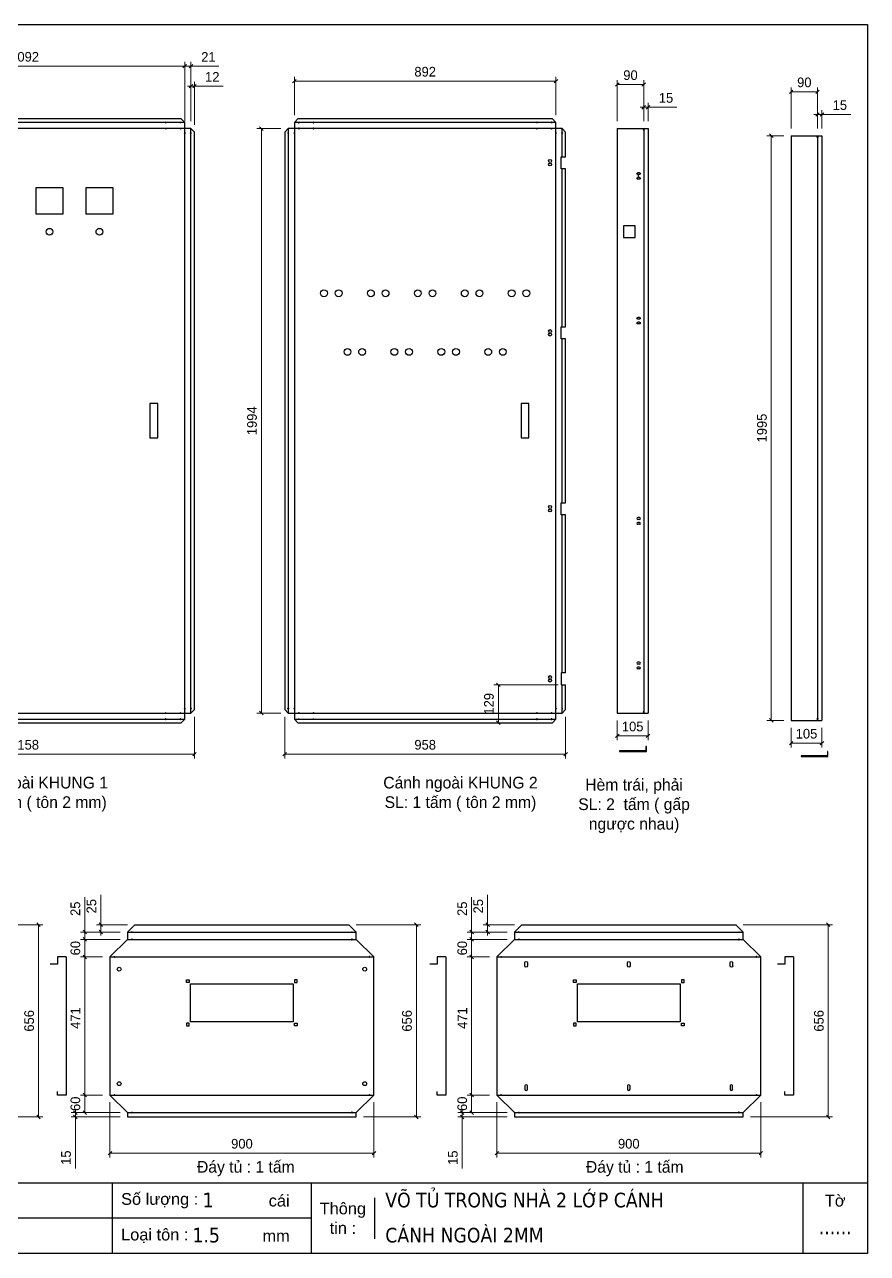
# Model space of a CAD drawing. Header units: millimetres. Extents: x 0 to 5930, y 0 to 4193.
# Drawn here: x 3056 to 5930, y 0 to 4193 of the extents above; entities that cross this region are included whole.
import ezdxf
from ezdxf.enums import TextEntityAlignment as Align

# ---------------------------------------------------------------- set-up
doc = ezdxf.new("R2010")
doc.units = ezdxf.units.MM
for name, color, linetype in [('CNC', 7, 'Continuous'), ('DI', 2, 'Continuous'), ('DIM', 253, 'Continuous')]:
    doc.layers.add(name, color=color, linetype=linetype)
doc.styles.add('Arial', font='arial.ttf')
doc.styles.add('Tahoma (Input Text)', font='tahoma.ttf')
doc.dimstyles.new('Dim-33', dxfattribs={"dimtxt": 33, "dimasz": 12, "dimexe": 15, "dimexo": 25, "dimgap": 15, "dimtad": 1, "dimdec": 0, "dimtxsty": 'Standard', "dimblk": 'OBLIQUE', "dimcen": 10, "dimclrd": 5, "dimclre": 5, "dimclrt": 3, "dimazin": 3, "dimtfac": 1, "dimtdec": 0, "dimtmove": 0, "dimatfit": 3, "dimldrblk": 'OPEN30', "dimlwd": 9, "dimlwe": 9})

# ---------------------------------------------------------------- blocks, each defined once
blk = doc.blocks.new('f3daunguoc')
at = {"layer": 'CNC', "color": 2, "lineweight": -3}
blk.add_circle((0, 0), 1.5, dxfattribs=at)
blk = doc.blocks.new('*D32')
at = {"color": 0, "linetype": 'ByBlock', "lineweight": -2}
for p, q in [((2516.1, 4056.6), (2504.1, 4044.6)), ((3596.1, 4044.6), (3608.1, 4056.6))]:
    blk.add_line(p, q, dxfattribs=at)
at = {"layer": 'Defpoints', "color": 0, "transparency": 16777216}
for p in [(2510.1, 4050.6), (2510.1, 3858.8), (3602.1, 3858.8)]:
    blk.add_point(p, dxfattribs=at)
at = {"layer": 'DIM', "color": 5, "lineweight": 9, "transparency": 16777216}
for p, q in [((2510.1, 3883.8), (2510.1, 4065.6)), ((3602.1, 4050.6), (2510.1, 4050.6)), ((3602.1, 3883.8), (3602.1, 4065.6))]:
    blk.add_line(p, q, dxfattribs=at)
at = {"layer": 'DIM', "color": 3, "transparency": 16777216, "insert": (3056.1, 4082.5), "char_height": 33, "attachment_point": 5}
blk.add_mtext('1092', dxfattribs=at)
blk = doc.blocks.new('_Oblique')
at = {"color": 0, "linetype": 'ByBlock', "lineweight": -2}
blk.add_line((-0.5, -0.5), (0.5, 0.5), dxfattribs=at)
blk = doc.blocks.new('_Open30')
at = {"color": 0, "linetype": 'ByBlock', "lineweight": -2}
for p, q in [((-1, 0.27), (0, 0)), ((0, 0), (-1, -0.27)), ((0, 0), (-1, 0))]:
    blk.add_line(p, q, dxfattribs=at)
blk = doc.blocks.new('*D33')
at = {"color": 0, "linetype": 'ByBlock', "lineweight": -2}
for p, q in [((2483.1, 1709.5), (2471.1, 1697.5)), ((3629.1, 1697.5), (3641.1, 1709.5))]:
    blk.add_line(p, q, dxfattribs=at)
at = {"layer": 'Defpoints', "color": 0, "transparency": 16777216}
for p in [(2477.1, 1855.8), (3635.1, 1855.8), (3635.1, 1703.5)]:
    blk.add_point(p, dxfattribs=at)
at = {"layer": 'DIM', "color": 5, "lineweight": 9, "transparency": 16777216}
for p, q in [((2477.1, 1830.8), (2477.1, 1688.5)), ((3635.1, 1830.8), (3635.1, 1688.5)), ((2477.1, 1703.5), (3635.1, 1703.5))]:
    blk.add_line(p, q, dxfattribs=at)
at = {"layer": 'DIM', "color": 3, "transparency": 16777216, "insert": (3056.1, 1735.3), "char_height": 33, "attachment_point": 5}
blk.add_mtext('1158', dxfattribs=at)
blk = doc.blocks.new('*D34')
at = {"color": 0, "linetype": 'ByBlock', "lineweight": -2}
for p, q in [((4677.3, 1933.8), (4665.3, 1945.8)), ((4665.3, 1816.8), (4677.3, 1804.8))]:
    blk.add_line(p, q, dxfattribs=at)
at = {"layer": 'Defpoints', "color": 0, "transparency": 16777216}
for p in [(4900.8, 1939.8), (3987.8, 1810.8), (4671.3, 1810.8)]:
    blk.add_point(p, dxfattribs=at)
at = {"layer": 'DIM', "color": 5, "lineweight": 9, "transparency": 16777216}
for p, q in [((4875.8, 1939.8), (4656.3, 1939.8)), ((4671.3, 1939.8), (4671.3, 1810.8)), ((4012.8, 1810.8), (4686.3, 1810.8))]:
    blk.add_line(p, q, dxfattribs=at)
at = {"layer": 'DIM', "color": 3, "transparency": 16777216, "insert": (4639.4, 1875.3), "char_height": 33, "attachment_point": 5, "rotation": 90}
blk.add_mtext('129', dxfattribs=at)
blk = doc.blocks.new('*D35')
at = {"color": 0, "linetype": 'ByBlock', "lineweight": -2}
for p, q in [((3869.4, 3831.8), (3857.4, 3843.8)), ((3857.4, 1849.8), (3869.4, 1837.8))]:
    blk.add_line(p, q, dxfattribs=at)
at = {"layer": 'Defpoints', "color": 0, "transparency": 16777216}
for p in [(3863.4, 3837.8), (3954.8, 3837.8), (3954.8, 1843.8)]:
    blk.add_point(p, dxfattribs=at)
at = {"layer": 'DIM', "color": 5, "lineweight": 9, "transparency": 16777216}
for p, q in [((3929.8, 3837.8), (3848.4, 3837.8)), ((3863.4, 1843.8), (3863.4, 3837.8)), ((3929.8, 1843.8), (3848.4, 1843.8))]:
    blk.add_line(p, q, dxfattribs=at)
at = {"layer": 'DIM', "color": 3, "transparency": 16777216, "insert": (3831.5, 2840.8), "char_height": 33, "attachment_point": 5, "rotation": 90}
blk.add_mtext('1994', dxfattribs=at)
blk = doc.blocks.new('*D36')
at = {"color": 0, "linetype": 'ByBlock', "lineweight": -2}
for p, q in [((3981.8, 4005.7), (3969.8, 3993.7)), ((4861.8, 3993.7), (4873.8, 4005.7))]:
    blk.add_line(p, q, dxfattribs=at)
at = {"layer": 'Defpoints', "color": 0, "transparency": 16777216}
for p in [(3975.8, 3999.7), (3975.8, 3858.8), (4867.8, 3858.8)]:
    blk.add_point(p, dxfattribs=at)
at = {"layer": 'DIM', "color": 5, "lineweight": 9, "transparency": 16777216}
for p, q in [((3975.8, 3883.8), (3975.8, 4014.7)), ((4867.8, 3999.7), (3975.8, 3999.7)), ((4867.8, 3883.8), (4867.8, 4014.7))]:
    blk.add_line(p, q, dxfattribs=at)
at = {"layer": 'DIM', "color": 3, "transparency": 16777216, "insert": (4421.8, 4031.6), "char_height": 33, "attachment_point": 5}
blk.add_mtext('892', dxfattribs=at)
blk = doc.blocks.new('*D37')
at = {"color": 0, "linetype": 'ByBlock', "lineweight": -2}
for p, q in [((3948.8, 1709.5), (3936.8, 1697.5)), ((4894.8, 1697.5), (4906.8, 1709.5))]:
    blk.add_line(p, q, dxfattribs=at)
at = {"layer": 'Defpoints', "color": 0, "transparency": 16777216}
for p in [(3942.8, 1855.8), (4900.8, 1855.8), (4900.8, 1703.5)]:
    blk.add_point(p, dxfattribs=at)
at = {"layer": 'DIM', "color": 5, "lineweight": 9, "transparency": 16777216}
for p, q in [((3942.8, 1830.8), (3942.8, 1688.5)), ((4900.8, 1830.8), (4900.8, 1688.5)), ((3942.8, 1703.5), (4900.8, 1703.5))]:
    blk.add_line(p, q, dxfattribs=at)
at = {"layer": 'DIM', "color": 3, "transparency": 16777216, "insert": (4421.8, 1735.3), "char_height": 33, "attachment_point": 5}
blk.add_mtext('958', dxfattribs=at)
blk = doc.blocks.new('*D38')
at = {"color": 0, "linetype": 'ByBlock', "lineweight": -2}
for p, q in [((3617.1, 3976.6), (3629.1, 3988.6)), ((3641.1, 3988.6), (3629.1, 3976.6))]:
    blk.add_line(p, q, dxfattribs=at)
at = {"layer": 'Defpoints', "color": 0, "transparency": 16777216}
for p in [(3635.1, 3982.6), (3623.1, 3837.8), (3635.1, 3825.8)]:
    blk.add_point(p, dxfattribs=at)
at = {"layer": 'DIM', "color": 5, "lineweight": 9, "transparency": 16777216}
for p, q in [((3623.1, 3862.8), (3623.1, 3997.6)), ((3635.1, 3850.8), (3635.1, 3997.6)), ((3623.1, 3982.6), (3611.1, 3982.6)), ((3623.1, 3982.6), (3635.1, 3982.6)), ((3635.1, 3982.6), (3732.9, 3982.6))]:
    blk.add_line(p, q, dxfattribs=at)
at = {"layer": 'DIM', "color": 3, "transparency": 16777216, "insert": (3696, 4014.2), "char_height": 33, "attachment_point": 5}
blk.add_mtext('12', dxfattribs=at)
blk = doc.blocks.new('*D39')
at = {"color": 0, "linetype": 'ByBlock', "lineweight": -2}
for p, q in [((3596.1, 4044.6), (3608.1, 4056.6)), ((3629.1, 4056.6), (3617.1, 4044.6))]:
    blk.add_line(p, q, dxfattribs=at)
at = {"layer": 'Defpoints', "color": 0, "transparency": 16777216}
for p in [(3623.1, 4050.6), (3602.1, 3837.8), (3623.1, 3837.8)]:
    blk.add_point(p, dxfattribs=at)
at = {"layer": 'DIM', "color": 5, "lineweight": 9, "transparency": 16777216}
for p, q in [((3602.1, 4050.6), (3590.1, 4050.6)), ((3602.1, 3862.8), (3602.1, 4065.6)), ((3602.1, 4050.6), (3623.1, 4050.6)), ((3623.1, 3862.8), (3623.1, 4065.6)), ((3623.1, 4050.6), (3718.5, 4050.6))]:
    blk.add_line(p, q, dxfattribs=at)
at = {"layer": 'DIM', "color": 3, "transparency": 16777216, "insert": (3682.8, 4082.2), "char_height": 33, "attachment_point": 5}
blk.add_mtext('21', dxfattribs=at)
blk = doc.blocks.new('*D55')
at = {"color": 0, "linetype": 'ByBlock', "lineweight": -2}
for p, q in [((3109.5, 1115.5), (3097.5, 1127.5)), ((3097.5, 471.5), (3109.5, 459.5))]:
    blk.add_line(p, q, dxfattribs=at)
at = {"layer": 'Defpoints', "color": 0, "transparency": 16777216}
for p in [(2855.6, 1121.5), (2880.6, 465.5), (3103.5, 465.5)]:
    blk.add_point(p, dxfattribs=at)
at = {"layer": 'DIM', "color": 5, "lineweight": 9, "transparency": 16777216}
for p, q in [((2880.6, 1121.5), (3118.5, 1121.5)), ((3103.5, 1121.5), (3103.5, 465.5)), ((2905.6, 465.5), (3118.5, 465.5))]:
    blk.add_line(p, q, dxfattribs=at)
at = {"layer": 'DIM', "color": 3, "transparency": 16777216, "insert": (3071.7, 793.5), "char_height": 33, "attachment_point": 5, "rotation": 90}
blk.add_mtext('656', dxfattribs=at)
blk = doc.blocks.new('*D56')
at = {"color": 0, "linetype": 'ByBlock', "lineweight": -2}
for p, q in [((3353.1, 348.1), (3341.1, 336.1)), ((4241.1, 336.1), (4253.1, 348.1))]:
    blk.add_line(p, q, dxfattribs=at)
at = {"layer": 'Defpoints', "color": 0, "transparency": 16777216}
for p in [(3347.1, 540.5), (4247.1, 540.5), (4247.1, 342.1)]:
    blk.add_point(p, dxfattribs=at)
at = {"layer": 'DIM', "color": 5, "lineweight": 9, "transparency": 16777216}
for p, q in [((3347.1, 515.5), (3347.1, 327.1)), ((4247.1, 515.5), (4247.1, 327.1)), ((3347.1, 342.1), (4247.1, 342.1))]:
    blk.add_line(p, q, dxfattribs=at)
at = {"layer": 'DIM', "color": 3, "transparency": 16777216, "insert": (3797.1, 374), "char_height": 33, "attachment_point": 5}
blk.add_mtext('900', dxfattribs=at)
blk = doc.blocks.new('*D57')
at = {"color": 0, "linetype": 'ByBlock', "lineweight": -2}
for p, q in [((3267.2, 1005.5), (3255.2, 1017.5)), ((3255.2, 546.5), (3267.2, 534.5))]:
    blk.add_line(p, q, dxfattribs=at)
at = {"layer": 'Defpoints', "color": 0, "transparency": 16777216}
for p in [(3347.1, 1011.5), (3261.2, 540.5), (3347.1, 540.5)]:
    blk.add_point(p, dxfattribs=at)
at = {"layer": 'DIM', "color": 5, "lineweight": 9, "transparency": 16777216}
for p, q in [((3322.1, 1011.5), (3246.2, 1011.5)), ((3261.2, 1011.5), (3261.2, 540.5)), ((3322.1, 540.5), (3246.2, 540.5))]:
    blk.add_line(p, q, dxfattribs=at)
at = {"layer": 'DIM', "color": 3, "transparency": 16777216, "insert": (3229.6, 802.9), "char_height": 33, "attachment_point": 5, "rotation": 90}
blk.add_mtext('471', dxfattribs=at)
blk = doc.blocks.new('*D58')
at = {"color": 0, "linetype": 'ByBlock', "lineweight": -2}
for p, q in [((3267.2, 534.5), (3255.2, 546.5)), ((3255.2, 486.5), (3267.2, 474.5))]:
    blk.add_line(p, q, dxfattribs=at)
at = {"layer": 'Defpoints', "color": 0, "transparency": 16777216}
for p in [(3347.1, 540.5), (3261.2, 480.5), (3407.1, 480.5)]:
    blk.add_point(p, dxfattribs=at)
at = {"layer": 'DIM', "color": 5, "lineweight": 9, "transparency": 16777216}
for p, q in [((3322.1, 540.5), (3246.2, 540.5)), ((3261.2, 540.5), (3261.2, 480.5)), ((3382.1, 480.5), (3246.2, 480.5))]:
    blk.add_line(p, q, dxfattribs=at)
at = {"layer": 'DIM', "color": 3, "transparency": 16777216, "insert": (3229.3, 510.5), "char_height": 33, "attachment_point": 5, "rotation": 90}
blk.add_mtext('60', dxfattribs=at)
blk = doc.blocks.new('*D59')
at = {"color": 0, "linetype": 'ByBlock', "lineweight": -2}
for p, q in [((3223.3, 486.5), (3235.3, 474.5)), ((3235.3, 459.5), (3223.3, 471.5))]:
    blk.add_line(p, q, dxfattribs=at)
at = {"layer": 'Defpoints', "color": 0, "transparency": 16777216}
for p in [(3229.3, 465.5), (3407.1, 480.5), (3407.1, 465.5)]:
    blk.add_point(p, dxfattribs=at)
at = {"layer": 'DIM', "color": 5, "lineweight": 9, "transparency": 16777216}
for p, q in [((3382.1, 480.5), (3214.3, 480.5)), ((3382.1, 465.5), (3214.3, 465.5)), ((3229.3, 480.5), (3229.3, 492.5)), ((3229.3, 480.5), (3229.3, 465.5)), ((3229.3, 465.5), (3229.3, 289.4))]:
    blk.add_line(p, q, dxfattribs=at)
at = {"layer": 'DIM', "color": 3, "transparency": 16777216, "insert": (3197.4, 326.7), "char_height": 33, "attachment_point": 5, "rotation": 90}
blk.add_mtext('15', dxfattribs=at)
blk = doc.blocks.new('*D60')
at = {"color": 0, "linetype": 'ByBlock', "lineweight": -2}
for p, q in [((3267.2, 1065.5), (3255.2, 1077.5)), ((3255.2, 1017.5), (3267.2, 1005.5))]:
    blk.add_line(p, q, dxfattribs=at)
at = {"layer": 'Defpoints', "color": 0, "transparency": 16777216}
for p in [(3261.2, 1071.5), (3407.1, 1071.5), (3347.1, 1011.5)]:
    blk.add_point(p, dxfattribs=at)
at = {"layer": 'DIM', "color": 5, "lineweight": 9, "transparency": 16777216}
for p, q in [((3382.1, 1071.5), (3246.2, 1071.5)), ((3261.2, 1011.5), (3261.2, 1071.5)), ((3322.1, 1011.5), (3246.2, 1011.5))]:
    blk.add_line(p, q, dxfattribs=at)
at = {"layer": 'DIM', "color": 3, "transparency": 16777216, "insert": (3229.3, 1041.5), "char_height": 33, "attachment_point": 5, "rotation": 90}
blk.add_mtext('60', dxfattribs=at)
blk = doc.blocks.new('*D61')
at = {"color": 0, "linetype": 'ByBlock', "lineweight": -2}
for p, q in [((3255.2, 1102.5), (3267.2, 1090.5)), ((3267.2, 1065.5), (3255.2, 1077.5))]:
    blk.add_line(p, q, dxfattribs=at)
at = {"layer": 'Defpoints', "color": 0, "transparency": 16777216}
for p in [(3261.2, 1096.5), (3407.1, 1096.5), (3407.1, 1071.5)]:
    blk.add_point(p, dxfattribs=at)
at = {"layer": 'DIM', "color": 5, "lineweight": 9, "transparency": 16777216}
for p, q in [((3261.2, 1096.5), (3261.2, 1215.1)), ((3382.1, 1096.5), (3246.2, 1096.5)), ((3261.2, 1071.5), (3261.2, 1096.5)), ((3382.1, 1071.5), (3246.2, 1071.5)), ((3261.2, 1071.5), (3261.2, 1059.5))]:
    blk.add_line(p, q, dxfattribs=at)
at = {"layer": 'DIM', "color": 3, "transparency": 16777216, "insert": (3229.3, 1176), "char_height": 33, "attachment_point": 5, "rotation": 90}
blk.add_mtext('25', dxfattribs=at)
blk = doc.blocks.new('*D62')
at = {"color": 0, "linetype": 'ByBlock', "lineweight": -2}
for p, q in [((3309.8, 1127.5), (3321.8, 1115.5)), ((3321.8, 1090.5), (3309.8, 1102.5))]:
    blk.add_line(p, q, dxfattribs=at)
at = {"layer": 'Defpoints', "color": 0, "transparency": 16777216}
for p in [(3315.8, 1121.5), (3407.1, 1096.5), (3432.1, 1121.5)]:
    blk.add_point(p, dxfattribs=at)
at = {"layer": 'DIM', "color": 5, "lineweight": 9, "transparency": 16777216}
for p, q in [((3315.8, 1121.5), (3315.8, 1223.6)), ((3407.1, 1121.5), (3300.8, 1121.5)), ((3382.1, 1096.5), (3300.8, 1096.5)), ((3315.8, 1096.5), (3315.8, 1121.5)), ((3315.8, 1096.5), (3315.8, 1084.5))]:
    blk.add_line(p, q, dxfattribs=at)
at = {"layer": 'DIM', "color": 3, "transparency": 16777216, "insert": (3284, 1184.6), "char_height": 33, "attachment_point": 5, "rotation": 90}
blk.add_mtext('25', dxfattribs=at)
blk = doc.blocks.new('f2dauxuoi')
at = {"layer": 'CNC', "color": 2, "lineweight": -3}
blk.add_circle((0, 0), 1, dxfattribs=at)
blk = doc.blocks.new('*D63')
at = {"color": 0, "linetype": 'ByBlock', "lineweight": -2}
for p, q in [((4672, 348.1), (4660, 336.1)), ((5560, 336.1), (5572, 348.1))]:
    blk.add_line(p, q, dxfattribs=at)
at = {"layer": 'Defpoints', "color": 0, "transparency": 16777216}
for p in [(4666, 540.5), (5566, 540.5), (5566, 342.1)]:
    blk.add_point(p, dxfattribs=at)
at = {"layer": 'DIM', "color": 5, "lineweight": 9, "transparency": 16777216}
for p, q in [((4666, 515.5), (4666, 327.1)), ((5566, 515.5), (5566, 327.1)), ((4666, 342.1), (5566, 342.1))]:
    blk.add_line(p, q, dxfattribs=at)
at = {"layer": 'DIM', "color": 3, "transparency": 16777216, "insert": (5116, 374), "char_height": 33, "attachment_point": 5}
blk.add_mtext('900', dxfattribs=at)
blk = doc.blocks.new('*D64')
at = {"color": 0, "linetype": 'ByBlock', "lineweight": -2}
for p, q in [((4586.1, 1005.5), (4574.1, 1017.5)), ((4574.1, 546.5), (4586.1, 534.5))]:
    blk.add_line(p, q, dxfattribs=at)
at = {"layer": 'Defpoints', "color": 0, "transparency": 16777216}
for p in [(4666, 1011.5), (4580.1, 540.5), (4666, 540.5)]:
    blk.add_point(p, dxfattribs=at)
at = {"layer": 'DIM', "color": 5, "lineweight": 9, "transparency": 16777216}
for p, q in [((4641, 1011.5), (4565.1, 1011.5)), ((4580.1, 1011.5), (4580.1, 540.5)), ((4641, 540.5), (4565.1, 540.5))]:
    blk.add_line(p, q, dxfattribs=at)
at = {"layer": 'DIM', "color": 3, "transparency": 16777216, "insert": (4548.6, 802.9), "char_height": 33, "attachment_point": 5, "rotation": 90}
blk.add_mtext('471', dxfattribs=at)
blk = doc.blocks.new('*D65')
at = {"color": 0, "linetype": 'ByBlock', "lineweight": -2}
for p, q in [((4586.1, 534.5), (4574.1, 546.5)), ((4574.1, 486.5), (4586.1, 474.5))]:
    blk.add_line(p, q, dxfattribs=at)
at = {"layer": 'Defpoints', "color": 0, "transparency": 16777216}
for p in [(4666, 540.5), (4580.1, 480.5), (4726, 480.5)]:
    blk.add_point(p, dxfattribs=at)
at = {"layer": 'DIM', "color": 5, "lineweight": 9, "transparency": 16777216}
for p, q in [((4641, 540.5), (4565.1, 540.5)), ((4580.1, 540.5), (4580.1, 480.5)), ((4701, 480.5), (4565.1, 480.5))]:
    blk.add_line(p, q, dxfattribs=at)
at = {"layer": 'DIM', "color": 3, "transparency": 16777216, "insert": (4548.3, 510.5), "char_height": 33, "attachment_point": 5, "rotation": 90}
blk.add_mtext('60', dxfattribs=at)
blk = doc.blocks.new('*D66')
at = {"color": 0, "linetype": 'ByBlock', "lineweight": -2}
for p, q in [((4542.2, 486.5), (4554.2, 474.5)), ((4554.2, 459.5), (4542.2, 471.5))]:
    blk.add_line(p, q, dxfattribs=at)
at = {"layer": 'Defpoints', "color": 0, "transparency": 16777216}
for p in [(4548.2, 465.5), (4726, 480.5), (4726, 465.5)]:
    blk.add_point(p, dxfattribs=at)
at = {"layer": 'DIM', "color": 5, "lineweight": 9, "transparency": 16777216}
for p, q in [((4701, 480.5), (4533.2, 480.5)), ((4701, 465.5), (4533.2, 465.5)), ((4548.2, 480.5), (4548.2, 492.5)), ((4548.2, 480.5), (4548.2, 465.5)), ((4548.2, 465.5), (4548.2, 289.4))]:
    blk.add_line(p, q, dxfattribs=at)
at = {"layer": 'DIM', "color": 3, "transparency": 16777216, "insert": (4516.4, 326.7), "char_height": 33, "attachment_point": 5, "rotation": 90}
blk.add_mtext('15', dxfattribs=at)
blk = doc.blocks.new('*D67')
at = {"color": 0, "linetype": 'ByBlock', "lineweight": -2}
for p, q in [((4586.1, 1065.5), (4574.1, 1077.5)), ((4574.1, 1017.5), (4586.1, 1005.5))]:
    blk.add_line(p, q, dxfattribs=at)
at = {"layer": 'Defpoints', "color": 0, "transparency": 16777216}
for p in [(4580.1, 1071.5), (4726, 1071.5), (4666, 1011.5)]:
    blk.add_point(p, dxfattribs=at)
at = {"layer": 'DIM', "color": 5, "lineweight": 9, "transparency": 16777216}
for p, q in [((4701, 1071.5), (4565.1, 1071.5)), ((4580.1, 1011.5), (4580.1, 1071.5)), ((4641, 1011.5), (4565.1, 1011.5))]:
    blk.add_line(p, q, dxfattribs=at)
at = {"layer": 'DIM', "color": 3, "transparency": 16777216, "insert": (4548.3, 1041.5), "char_height": 33, "attachment_point": 5, "rotation": 90}
blk.add_mtext('60', dxfattribs=at)
blk = doc.blocks.new('*D68')
at = {"color": 0, "linetype": 'ByBlock', "lineweight": -2}
for p, q in [((4574.1, 1102.5), (4586.1, 1090.5)), ((4586.1, 1065.5), (4574.1, 1077.5))]:
    blk.add_line(p, q, dxfattribs=at)
at = {"layer": 'Defpoints', "color": 0, "transparency": 16777216}
for p in [(4580.1, 1096.5), (4726, 1096.5), (4726, 1071.5)]:
    blk.add_point(p, dxfattribs=at)
at = {"layer": 'DIM', "color": 5, "lineweight": 9, "transparency": 16777216}
for p, q in [((4580.1, 1096.5), (4580.1, 1215.1)), ((4701, 1096.5), (4565.1, 1096.5)), ((4580.1, 1071.5), (4580.1, 1096.5)), ((4701, 1071.5), (4565.1, 1071.5)), ((4580.1, 1071.5), (4580.1, 1059.5))]:
    blk.add_line(p, q, dxfattribs=at)
at = {"layer": 'DIM', "color": 3, "transparency": 16777216, "insert": (4548.3, 1176), "char_height": 33, "attachment_point": 5, "rotation": 90}
blk.add_mtext('25', dxfattribs=at)
blk = doc.blocks.new('*D69')
at = {"color": 0, "linetype": 'ByBlock', "lineweight": -2}
for p, q in [((4628.8, 1127.5), (4640.8, 1115.5)), ((4640.8, 1090.5), (4628.8, 1102.5))]:
    blk.add_line(p, q, dxfattribs=at)
at = {"layer": 'Defpoints', "color": 0, "transparency": 16777216}
for p in [(4634.8, 1121.5), (4726, 1096.5), (4751, 1121.5)]:
    blk.add_point(p, dxfattribs=at)
at = {"layer": 'DIM', "color": 5, "lineweight": 9, "transparency": 16777216}
for p, q in [((4634.8, 1121.5), (4634.8, 1223.6)), ((4726, 1121.5), (4619.8, 1121.5)), ((4701, 1096.5), (4619.8, 1096.5)), ((4634.8, 1096.5), (4634.8, 1121.5)), ((4634.8, 1096.5), (4634.8, 1084.5))]:
    blk.add_line(p, q, dxfattribs=at)
at = {"layer": 'DIM', "color": 3, "transparency": 16777216, "insert": (4603, 1184.6), "char_height": 33, "attachment_point": 5, "rotation": 90}
blk.add_mtext('25', dxfattribs=at)
blk = doc.blocks.new('*D70')
at = {"color": 0, "linetype": 'ByBlock', "lineweight": -2}
for p, q in [((4397.8, 1115.5), (4385.8, 1127.5)), ((4385.8, 471.5), (4397.8, 459.5))]:
    blk.add_line(p, q, dxfattribs=at)
at = {"layer": 'Defpoints', "color": 0, "transparency": 16777216}
for p in [(4162.1, 1121.5), (4391.8, 1121.5), (4187.1, 465.5)]:
    blk.add_point(p, dxfattribs=at)
at = {"layer": 'DIM', "color": 5, "lineweight": 9, "transparency": 16777216}
for p, q in [((4187.1, 1121.5), (4406.8, 1121.5)), ((4391.8, 465.5), (4391.8, 1121.5)), ((4212.1, 465.5), (4406.8, 465.5))]:
    blk.add_line(p, q, dxfattribs=at)
at = {"layer": 'DIM', "color": 3, "transparency": 16777216, "insert": (4359.9, 793.5), "char_height": 33, "attachment_point": 5, "rotation": 90}
blk.add_mtext('656', dxfattribs=at)
blk = doc.blocks.new('*D71')
at = {"color": 0, "linetype": 'ByBlock', "lineweight": -2}
for p, q in [((5802, 1115.5), (5790, 1127.5)), ((5790, 471.5), (5802, 459.5))]:
    blk.add_line(p, q, dxfattribs=at)
at = {"layer": 'Defpoints', "color": 0, "transparency": 16777216}
for p in [(5481, 1121.5), (5506, 465.5), (5796, 465.5)]:
    blk.add_point(p, dxfattribs=at)
at = {"layer": 'DIM', "color": 5, "lineweight": 9, "transparency": 16777216}
for p, q in [((5506, 1121.5), (5811, 1121.5)), ((5796, 1121.5), (5796, 465.5)), ((5531, 465.5), (5811, 465.5))]:
    blk.add_line(p, q, dxfattribs=at)
at = {"layer": 'DIM', "color": 3, "transparency": 16777216, "insert": (5764.2, 793.5), "char_height": 33, "attachment_point": 5, "rotation": 90}
blk.add_mtext('656', dxfattribs=at)
blk = doc.blocks.new('ovan8.5x20')
at = {"layer": 'CNC', "color": 2, "lineweight": -3}
for p, q in [((5.7, 4.2), (-5.8, 4.2)), ((-5.8, -4.2), (5.7, -4.2))]:
    blk.add_line(p, q, dxfattribs=at)
for centre, start, end in [((-5.8, 0), 90, 270), ((5.7, 0), 270, 90)]:
    blk.add_arc(centre, 4.25, start, end, dxfattribs=at)
blk = doc.blocks.new('*D72')
at = {"color": 0, "linetype": 'ByBlock', "lineweight": -2}
for p, q in [((5753.5, 3879.8), (5765.5, 3891.8)), ((5780.5, 3891.8), (5768.5, 3879.8))]:
    blk.add_line(p, q, dxfattribs=at)
at = {"layer": 'Defpoints', "color": 0, "transparency": 16777216}
for p in [(5774.5, 3885.8), (5759.5, 3813.6), (5774.5, 3813.6)]:
    blk.add_point(p, dxfattribs=at)
at = {"layer": 'DIM', "color": 5, "lineweight": 9, "transparency": 16777216}
for p, q in [((5759.5, 3838.6), (5759.5, 3900.8)), ((5774.5, 3838.6), (5774.5, 3900.8)), ((5759.5, 3885.8), (5747.5, 3885.8)), ((5759.5, 3885.8), (5774.5, 3885.8)), ((5774.5, 3885.8), (5872.9, 3885.8))]:
    blk.add_line(p, q, dxfattribs=at)
at = {"layer": 'DIM', "color": 3, "transparency": 16777216, "insert": (5835.7, 3917.7), "char_height": 33, "attachment_point": 5}
blk.add_mtext('15', dxfattribs=at)
blk = doc.blocks.new('*D73')
at = {"color": 0, "linetype": 'ByBlock', "lineweight": -2}
for p, q in [((5675.5, 3969.4), (5663.5, 3957.4)), ((5753.5, 3957.4), (5765.5, 3969.4))]:
    blk.add_line(p, q, dxfattribs=at)
at = {"layer": 'Defpoints', "color": 0, "transparency": 16777216}
for p in [(5759.5, 3963.4), (5669.5, 3813.6), (5759.5, 3813.6)]:
    blk.add_point(p, dxfattribs=at)
at = {"layer": 'DIM', "color": 5, "lineweight": 9, "transparency": 16777216}
for p, q in [((5669.5, 3838.6), (5669.5, 3978.4)), ((5669.5, 3963.4), (5759.5, 3963.4)), ((5759.5, 3838.6), (5759.5, 3978.4))]:
    blk.add_line(p, q, dxfattribs=at)
at = {"layer": 'DIM', "color": 3, "transparency": 16777216, "insert": (5714.5, 3995.3), "char_height": 33, "attachment_point": 5}
blk.add_mtext('90', dxfattribs=at)
blk = doc.blocks.new('*D74')
at = {"color": 0, "linetype": 'ByBlock', "lineweight": -2}
for p, q in [((5608, 3807.6), (5596, 3819.6)), ((5596, 1824.6), (5608, 1812.6))]:
    blk.add_line(p, q, dxfattribs=at)
at = {"layer": 'Defpoints', "color": 0, "transparency": 16777216}
for p in [(5669.5, 3813.6), (5602, 1818.6), (5669.5, 1818.6)]:
    blk.add_point(p, dxfattribs=at)
at = {"layer": 'DIM', "color": 5, "lineweight": 9, "transparency": 16777216}
for p, q in [((5644.5, 3813.6), (5587, 3813.6)), ((5602, 3813.6), (5602, 1818.6)), ((5644.5, 1818.6), (5587, 1818.6))]:
    blk.add_line(p, q, dxfattribs=at)
at = {"layer": 'DIM', "color": 3, "transparency": 16777216, "insert": (5570.2, 2816.1), "char_height": 33, "attachment_point": 5, "rotation": 90}
blk.add_mtext('1995', dxfattribs=at)
blk = doc.blocks.new('*D75')
at = {"color": 0, "linetype": 'ByBlock', "lineweight": -2}
for p, q in [((5675.5, 1747.1), (5663.5, 1735.1)), ((5768.5, 1735.1), (5780.5, 1747.1))]:
    blk.add_line(p, q, dxfattribs=at)
at = {"layer": 'Defpoints', "color": 0, "transparency": 16777216}
for p in [(5669.5, 1818.6), (5774.5, 1818.6), (5774.5, 1741.1)]:
    blk.add_point(p, dxfattribs=at)
at = {"layer": 'DIM', "color": 5, "lineweight": 9, "transparency": 16777216}
for p, q in [((5669.5, 1793.6), (5669.5, 1726.1)), ((5774.5, 1793.6), (5774.5, 1726.1)), ((5669.5, 1741.1), (5774.5, 1741.1))]:
    blk.add_line(p, q, dxfattribs=at)
at = {"layer": 'DIM', "color": 3, "transparency": 16777216, "insert": (5722, 1773), "char_height": 33, "attachment_point": 5}
blk.add_mtext('105', dxfattribs=at)
blk = doc.blocks.new('*D76')
at = {"color": 0, "linetype": 'ByBlock', "lineweight": -2}
for p, q in [((5160.8, 3904.5), (5172.8, 3916.5)), ((5187.8, 3916.5), (5175.8, 3904.5))]:
    blk.add_line(p, q, dxfattribs=at)
at = {"layer": 'Defpoints', "color": 0, "transparency": 16777216}
for p in [(5181.8, 3910.5), (5166.8, 3838.3), (5181.8, 3838.3)]:
    blk.add_point(p, dxfattribs=at)
at = {"layer": 'DIM', "color": 5, "lineweight": 9, "transparency": 16777216}
for p, q in [((5166.8, 3910.5), (5154.8, 3910.5)), ((5166.8, 3863.3), (5166.8, 3925.5)), ((5166.8, 3910.5), (5181.8, 3910.5)), ((5181.8, 3863.3), (5181.8, 3925.5)), ((5181.8, 3910.5), (5280.2, 3910.5))]:
    blk.add_line(p, q, dxfattribs=at)
at = {"layer": 'DIM', "color": 3, "transparency": 16777216, "insert": (5243, 3942.3), "char_height": 33, "attachment_point": 5}
blk.add_mtext('15', dxfattribs=at)
blk = doc.blocks.new('*D77')
at = {"color": 0, "linetype": 'ByBlock', "lineweight": -2}
for p, q in [((5082.8, 3994.1), (5070.8, 3982.1)), ((5160.8, 3982.1), (5172.8, 3994.1))]:
    blk.add_line(p, q, dxfattribs=at)
at = {"layer": 'Defpoints', "color": 0, "transparency": 16777216}
for p in [(5166.8, 3988.1), (5076.8, 3838.3), (5166.8, 3838.3)]:
    blk.add_point(p, dxfattribs=at)
at = {"layer": 'DIM', "color": 5, "lineweight": 9, "transparency": 16777216}
for p, q in [((5076.8, 3863.3), (5076.8, 4003.1)), ((5076.8, 3988.1), (5166.8, 3988.1)), ((5166.8, 3863.3), (5166.8, 4003.1))]:
    blk.add_line(p, q, dxfattribs=at)
at = {"layer": 'DIM', "color": 3, "transparency": 16777216, "insert": (5121.8, 4019.9), "char_height": 33, "attachment_point": 5}
blk.add_mtext('90', dxfattribs=at)
blk = doc.blocks.new('*D78')
at = {"color": 0, "linetype": 'ByBlock', "lineweight": -2}
for p, q in [((5082.8, 1771.8), (5070.8, 1759.8)), ((5175.8, 1759.8), (5187.8, 1771.8))]:
    blk.add_line(p, q, dxfattribs=at)
at = {"layer": 'Defpoints', "color": 0, "transparency": 16777216}
for p in [(5076.8, 1843.3), (5181.8, 1843.3), (5181.8, 1765.8)]:
    blk.add_point(p, dxfattribs=at)
at = {"layer": 'DIM', "color": 5, "lineweight": 9, "transparency": 16777216}
for p, q in [((5076.8, 1818.3), (5076.8, 1750.8)), ((5181.8, 1818.3), (5181.8, 1750.8)), ((5076.8, 1765.8), (5181.8, 1765.8))]:
    blk.add_line(p, q, dxfattribs=at)
at = {"layer": 'DIM', "color": 3, "transparency": 16777216, "insert": (5129.3, 1797.6), "char_height": 33, "attachment_point": 5}
blk.add_mtext('105', dxfattribs=at)
blk = doc.blocks.new('ovan6x9')
at = {"color": 2}
for p, q in [((2, 6), (8, 6)), ((2, 0), (8, 0))]:
    blk.add_line(p, q, dxfattribs=at)
for centre, start, end in [((2, 3), 90, 270), ((8, 3), 270, 90)]:
    blk.add_arc(centre, 3, start, end, dxfattribs=at)
blk = doc.blocks.new('khungtenAsean2')
at = {"color": 7}
for p, q in [((2970, -1980), (0, -1980)), ((1680, -1980), (1680, -2100)), ((2020, -1980), (2020, -2100)), ((2860, -1980), (2860, -2100)), ((2128.3, -2005), (2128.3, -2075)), ((2020, -2040), (0, -2040))]:
    blk.add_line(p, q, dxfattribs=at)
blk.add_lwpolyline([(0, 0), (2970, 0), (2970, -2100), (0, -2100)], close=True, dxfattribs=at)
at = {"color": 2, "char_height": 20, "style": 'Arial'}
for s, insert, width, attachment_point in [('  Số lượng :', (1680, -2010), 917.634, 4), ('cái', (1947.6, -2010), 917.634, 4), ('Thông\\Ptin :', (2074.2, -2040), 108.311, 5), ('Tờ', (2915, -2010), 110, 5), ('  Loại tôn :', (1680, -2070), 917.634, 4), ('mm', (1936.9, -2070), 917.634, 4)]:
    blk.add_mtext(s, dxfattribs=dict(at, insert=insert, width=width, attachment_point=attachment_point))
at = {"color": 1, "style": 'Tahoma (Input Text)', "flags": 8}
for tag, p in [('#03', (506.6, -2019.3)), ('#01', (137.1, -2021.3)), ('#05', (1106.6, -2021.3)), ('#07', (1834.7, -2021.3)), ('#09', (2146.7, -2021.3)), ('#02', (98.5, -2081.3)), ('#04', (486.1, -2081.3)), ('#06', (1065.3, -2081.3)), ('#08', (1817.4, -2081.3)), ('#10', (2146.7, -2081.3))]:
    blk.add_attdef(tag, p, '', height=25, dxfattribs=at)
blk.add_attdef('#11', text='', height=25, dxfattribs=at).set_placement((2915, -2067.3), align=Align.CENTER)

msp = doc.modelspace()

# ---------------------------------------------------------------- linework, layer by layer
at = {"color": 7}
for p, q in [((5076.8, 3838.3), (5076.8, 1843.3)), ((5166.8, 3838.3), (5166.8, 1843.3)), ((5181.8, 3838.3), (5181.8, 1843.3)), ((5669.5, 3813.6), (5669.5, 1818.6)), ((5759.5, 3813.6), (5759.5, 1818.6)), ((5774.5, 3813.6), (5774.5, 1818.6)), ((3407.1, 1096.5), (3432.1, 1121.5)), ((3407.1, 1096.5), (4187.1, 1096.5)), ((3432.1, 1121.5), (4162.1, 1121.5)), ((4187.1, 1096.5), (4162.1, 1121.5)), ((4726, 1096.5), (4751, 1121.5)), ((4726, 1096.5), (5506, 1096.5)), ((4751, 1121.5), (5481, 1121.5)), ((5506, 1096.5), (5481, 1121.5)), ((3407.1, 1071.5), (3347.1, 1011.5)), ((3407.1, 1071.5), (4187.1, 1071.5)), ((4187.1, 1071.5), (4247.1, 1011.5)), ((4726, 1071.5), (4666, 1011.5)), ((4726, 1071.5), (5506, 1071.5)), ((5506, 1071.5), (5566, 1011.5)), ((3197.9, 1011.5), (3167.9, 1011.5)), ((3167.9, 1011.5), (3167.9, 986.5)), ((3197.9, 1011.5), (3197.9, 540.5)), ((3347.1, 1011.5), (4247.1, 1011.5)), ((4492.7, 1011.5), (4462.7, 1011.5)), ((4462.7, 1011.5), (4462.7, 986.5)), ((4492.7, 1011.5), (4492.7, 540.5)), ((4666, 1011.5), (5566, 1011.5)), ((5678, 1011.5), (5648, 1011.5)), ((5648, 1011.5), (5648, 986.5)), ((5678, 1011.5), (5678, 540.5)), ((3167.9, 986.5), (3142.9, 986.5)), ((4462.7, 986.5), (4437.7, 986.5)), ((5648, 986.5), (5623, 986.5)), ((3167.9, 540.5), (3167.9, 552.5)), ((4462.7, 540.5), (4462.7, 552.5)), ((5648, 540.5), (5648, 552.5)), ((3197.9, 540.5), (3167.9, 540.5)), ((3347.1, 540.5), (4247.1, 540.5)), ((3347.1, 540.5), (3407.1, 480.5)), ((4247.1, 540.5), (4187.1, 480.5)), ((4492.7, 540.5), (4462.7, 540.5)), ((4666, 540.5), (5566, 540.5)), ((4666, 540.5), (4726, 480.5)), ((5566, 540.5), (5506, 480.5)), ((5678, 540.5), (5648, 540.5)), ((3407.1, 480.5), (4187.1, 480.5)), ((4726, 480.5), (5506, 480.5))]:
    msp.add_line(p, q, dxfattribs=at)
at = {"color": 2}
for p, q in [((5076.8, 3838.3), (5181.8, 3838.3)), ((5669.5, 3813.6), (5774.5, 3813.6)), ((5149.6, 3670.8), (5149.6, 3681.3)), ((5076.8, 1843.3), (5181.8, 1843.3)), ((5669.5, 1818.6), (5774.5, 1818.6))]:
    msp.add_line(p, q, dxfattribs=at)
at = {"color": 7}
for points in [[(2477.1, 1939.8), (2477.1, 1855.8), (2489.1, 1843.8), (2510.1, 1843.8), (2510.1, 1822.8), (2522.1, 1810.8), (3590.1, 1810.8), (3602.1, 1822.8), (3602.1, 1843.8), (3623.1, 1843.8), (3635.1, 1855.8), (3635.1, 3825.8), (3623.1, 3837.8), (3602.1, 3837.8), (3602.1, 3858.8), (3590.1, 3870.8), (2522.1, 3870.8), (2510.1, 3858.8), (2510.1, 3837.8), (2489.1, 3837.8), (2477.1, 3825.8), (2477.1, 3741.8)], [(3602.1, 3858.8), (2510.1, 3858.8)], [(4900.8, 3741.8), (4900.8, 3825.8), (4888.8, 3837.8), (4867.8, 3837.8), (4867.8, 3858.8), (4855.8, 3870.8), (3987.8, 3870.8), (3975.8, 3858.8), (3975.8, 3837.8), (3954.8, 3837.8), (3942.8, 3825.8), (3942.8, 3741.8)], [(4867.8, 3858.8), (3975.8, 3858.8)], [(3623.1, 1843.8), (3623.1, 3837.8)], [(3942.8, 3825.8), (3942.8, 1855.8), (3954.8, 1843.8), (3975.8, 1843.8), (3975.8, 1822.8), (3987.8, 1810.8), (4855.8, 1810.8), (4867.8, 1822.8), (4867.8, 1843.8), (4888.8, 1843.8), (4900.8, 1855.8), (4900.8, 1939.8)], [(3954.8, 3837.8), (3954.8, 3741.8)], [(3954.8, 3837.8), (3954.8, 1843.8)], [(4888.8, 3741.8), (4888.8, 3837.8)], [(4888.8, 3161.3), (4888.8, 3700.8)], [(4900.8, 3161.3), (4900.8, 3700.8)], [(4888.8, 2561.3), (4888.8, 3120.3)], [(4900.8, 2561.3), (4900.8, 3120.3)], [(4888.8, 1980.8), (4888.8, 2520.3)], [(4900.8, 1980.8), (4900.8, 2520.3)], [(4888.8, 1843.8), (4888.8, 1939.8)], [(2510.1, 1822.8), (3602.1, 1822.8)], [(3975.8, 1822.8), (4867.8, 1822.8)], [(3407.1, 1096.5), (3407.1, 1071.5)], [(4187.1, 1071.5), (4187.1, 1096.5)], [(4726, 1096.5), (4726, 1071.5)], [(5506, 1071.5), (5506, 1096.5)], [(3347.1, 1011.5), (3347.1, 540.5)], [(4247.1, 540.5), (4247.1, 1011.5)], [(4666, 1011.5), (4666, 540.5)], [(5566, 540.5), (5566, 1011.5)], [(3407.1, 480.5), (3407.1, 465.5), (4187.1, 465.5), (4187.1, 480.5)], [(4726, 480.5), (4726, 465.5), (5506, 465.5), (5506, 480.5)]]:
    msp.add_lwpolyline(points, dxfattribs=at)
for points in [[(3602.1, 3837.8), (2510.1, 3837.8), (2510.1, 1843.8), (3602.1, 1843.8)], [(4867.8, 3837.8), (3975.8, 3837.8), (3975.8, 1843.8), (4867.8, 1843.8)]]:
    msp.add_lwpolyline(points, close=True, dxfattribs=at)
at = {"color": 2}
for points in [[(4900.8, 3700.8), (4885.8, 3700.8), (4885.8, 3741.8), (4900.8, 3741.8)], [(4900.8, 3120.3), (4885.8, 3120.3), (4885.8, 3161.3), (4900.8, 3161.3)], [(4900.8, 2520.3), (4885.8, 2520.3), (4885.8, 2561.3), (4900.8, 2561.3)], [(4900.8, 1980.8), (4885.8, 1980.8), (4885.8, 1939.8), (4900.8, 1939.8)]]:
    msp.add_lwpolyline(points, dxfattribs=at)
at = {"ltscale": 300}
for points in [[(3186.6, 3545.3), (3095.6, 3545.3), (3095.6, 3636.3), (3186.6, 3636.3)], [(3356.6, 3545.3), (3265.6, 3545.3), (3265.6, 3636.3), (3356.6, 3636.3)]]:
    msp.add_lwpolyline(points, close=True, dxfattribs=at)
at = {"color": 2}
for points in [[(5098.3, 3466.3), (5138.3, 3466.3), (5138.3, 3506.3), (5098.3, 3506.3)], [(3509.9, 2899.3), (3482.9, 2899.3), (3482.9, 2782.3), (3509.9, 2782.3)], [(4775.6, 2899.3), (4748.6, 2899.3), (4748.6, 2782.3), (4775.6, 2782.3)], [(3617.3, 924.8), (3608.3, 924.8), (3608.3, 933.8), (3617.3, 933.8)], [(3976.8, 924.8), (3985.8, 924.8), (3985.8, 933.8), (3976.8, 933.8)], [(4936.3, 924.8), (4927.3, 924.8), (4927.3, 933.8), (4936.3, 933.8)], [(5295.8, 924.8), (5304.8, 924.8), (5304.8, 933.8), (5295.8, 933.8)], [(3622.1, 920), (3972.1, 920), (3972.1, 790), (3622.1, 790)], [(4941, 920), (5291, 920), (5291, 790), (4941, 790)], [(3617.3, 785.3), (3608.3, 785.3), (3608.3, 776.3), (3617.3, 776.3)], [(3976.8, 785.3), (3985.8, 785.3), (3985.8, 776.3), (3976.8, 776.3)], [(4936.3, 785.3), (4927.3, 785.3), (4927.3, 776.3), (4936.3, 776.3)], [(5295.8, 785.3), (5304.8, 785.3), (5304.8, 776.3), (5295.8, 776.3)]]:
    msp.add_lwpolyline(points, close=True, dxfattribs=at)
at = {"color": 3}
for points in [[(5174.6, 1729.3), (5174.6, 1714.3), (5084.6, 1714.3), (5084.6, 1712.8), (5176.1, 1712.8), (5176.1, 1729.3)], [(5793.5, 1712.2), (5793.5, 1697.2), (5703.5, 1697.2), (5703.5, 1695.7), (5795, 1695.7), (5795, 1712.2)]]:
    msp.add_lwpolyline(points, close=True, dxfattribs=at)
at = {"color": 2}
for centre, radius in [((5166.8, 3833.3), 1.5), ((5759.5, 3808.6), 1.5), ((4847.8, 3727.3), 5), ((4847.8, 3715.3), 5), ((4847.8, 3146.8), 5), ((4847.8, 3134.8), 5), ((4847.8, 2546.8), 5), ((4847.8, 2534.8), 5), ((4847.8, 1966.3), 5), ((4847.8, 1954.3), 5), ((5166.8, 1848.3), 1.5), ((5759.5, 1823.6), 1.5), ((3378.6, 970), 6.5), ((4215.6, 970), 6.5), ((3378.6, 579), 6.5), ((4215.6, 579), 6.5)]:
    msp.add_circle(centre, radius, dxfattribs=at)
at = {"ltscale": 300}
for centre in [(3141.1, 3485.8), (3311.1, 3485.8)]:
    msp.add_circle(centre, 11.5, dxfattribs=at)
at = {"layer": 'DI', "linetype": 'Continuous'}
for centre in [(4076.8, 3275.8), (4126.8, 3275.8), (4236.8, 3275.8), (4286.8, 3275.8), (4396.8, 3275.8), (4446.8, 3275.8), (4556.8, 3275.8), (4606.8, 3275.8), (4716.8, 3275.8), (4766.8, 3275.8), (4156.8, 3075.8), (4206.8, 3075.8), (4316.8, 3075.8), (4366.8, 3075.8), (4476.8, 3075.8), (4526.8, 3075.8), (4636.8, 3075.8), (4686.8, 3075.8)]:
    msp.add_circle(centre, 11.5, dxfattribs=at)

# ---------------------------------------------------------------- block references
at = {"color": 7}
ref = msp.add_blockref('khungtenAsean2', (0, 4192.7), dxfattribs=dict(at, xscale=1.996500000008381, yscale=1.996500000008381, zscale=1.996500000008381))
ref.add_attrib('#11', '......', dxfattribs={"color": 1, "height": 49.91, "style": 'Tahoma (Input Text)'}).set_placement((5819.8, 65.2), align=Align.CENTER)
ref.add_attrib('#09', 'VÕ TỦ TRONG NHÀ 2 LỚP CÁNH ', (4285.9, 157.2), dxfattribs={"color": 1, "height": 49.913, "style": 'Tahoma (Input Text)'})
ref.add_attrib('#10', 'CÁNH NGOÀI 2MM', (4285.9, 37.4), dxfattribs={"color": 1, "height": 49.913, "style": 'Tahoma (Input Text)'})
ref.add_attrib('#08', '1.5  ', (3628.5, 37.4), dxfattribs={"color": 1, "height": 49.91, "style": 'Tahoma (Input Text)'})
ref.add_attrib('#07', '1', (3662.9, 157.2), dxfattribs={"color": 1, "height": 49.9, "style": 'Tahoma (Input Text)'})
at = {"lineweight": -3}
for name, p, rotation in [('f3daunguoc', (3537.1, 3858.8), 180), ('f3daunguoc', (3587.1, 3858.8), 180), ('f3daunguoc', (4802.8, 3858.8), 180), ('f3daunguoc', (4852.8, 3858.8), 180), ('f3daunguoc', (3537.1, 3837.8), 180), ('f3daunguoc', (3587.1, 3837.8), 180), ('f3daunguoc', (3602.1, 3822.8), 180), ('f3daunguoc', (3623.1, 3822.8), 180), ('f3daunguoc', (4802.8, 3837.8), 180), ('f3daunguoc', (4852.8, 3837.8), 180), ('f3daunguoc', (4867.8, 3822.8), 180), ('f3daunguoc', (4888.8, 3822.8), 180), ('f2dauxuoi', (4172.1, 1096.5), 270), ('f2dauxuoi', (5491, 1096.5), 270), ('f3daunguoc', (3422.1, 1071.5), 270), ('f3daunguoc', (4741, 1071.5), 270), ('f3daunguoc', (3362.1, 1011.5), 270), ('f3daunguoc', (4681, 1011.5), 270), ('f3daunguoc', (3362.1, 540.5), 270), ('f3daunguoc', (4681, 540.5), 270), ('f3daunguoc', (3422.1, 480.5), 270), ('f3daunguoc', (4741, 480.5), 270)]:
    msp.add_blockref(name, p, dxfattribs=dict(at, rotation=rotation))
at = {"lineweight": -3, "xscale": -1}
for name, p, rotation in [('f3daunguoc', (3990.8, 3858.8), 180), ('f3daunguoc', (4040.8, 3858.8), 180), ('f3daunguoc', (3954.8, 3822.8), 180), ('f3daunguoc', (3975.8, 3822.8), 180), ('f3daunguoc', (3990.8, 3837.8), 180), ('f3daunguoc', (4040.8, 3837.8), 180), ('f2dauxuoi', (3422.1, 1096.5), 90), ('f2dauxuoi', (4741, 1096.5), 90), ('f3daunguoc', (4172.1, 1071.5), 90), ('f3daunguoc', (5491, 1071.5), 90), ('f3daunguoc', (4232.1, 1011.5), 90), ('f3daunguoc', (5551, 1011.5), 90), ('f3daunguoc', (4232.1, 540.5), 90), ('f3daunguoc', (5551, 540.5), 90), ('f3daunguoc', (4172.1, 480.5), 90), ('f3daunguoc', (5491, 480.5), 90)]:
    msp.add_blockref(name, p, dxfattribs=dict(at, rotation=rotation))
at = {"color": 7, "xscale": -1}
for p in [(5154.6, 3681.3), (5154.6, 3664.8), (5154.6, 3187.7), (5154.6, 3171.2)]:
    msp.add_blockref('ovan6x9', p, dxfattribs=at)
at = {"color": 7, "rotation": 180}
for p in [(5154.6, 2510.3), (5154.6, 2493.8), (5154.6, 2016.8), (5154.6, 2000.3)]:
    msp.add_blockref('ovan6x9', p, dxfattribs=at)
at = {"lineweight": -3, "xscale": -1}
for p in [(3537.1, 1843.8), (3587.1, 1843.8), (3602.1, 1858.8), (3623.1, 1858.8), (4802.8, 1843.8), (4852.8, 1843.8), (4867.8, 1858.8), (4888.8, 1858.8), (3537.1, 1822.8), (3587.1, 1822.8), (4802.8, 1822.8), (4852.8, 1822.8)]:
    msp.add_blockref('f3daunguoc', p, dxfattribs=at)
at = {"lineweight": -3}
for p in [(3954.8, 1858.8), (3975.8, 1858.8), (3990.8, 1843.8), (4040.8, 1843.8), (3990.8, 1822.8), (4040.8, 1822.8)]:
    msp.add_blockref('f3daunguoc', p, dxfattribs=at)
at = {"layer": 'CNC', "lineweight": -3, "xscale": -1, "rotation": 90}
for p in [(4766, 986.4), (5116, 986.4), (5466, 986.4)]:
    msp.add_blockref('ovan8.5x20', p, dxfattribs=at)
at = {"layer": 'CNC', "lineweight": -3, "rotation": 90}
for p in [(4766, 565.7), (5116, 565.7), (5466, 565.7)]:
    msp.add_blockref('ovan8.5x20', p, dxfattribs=at)

# ---------------------------------------------------------------- texts
at = {"color": 2, "char_height": 40, "attachment_point": 5}
for s, insert, width in [('Cánh ngoài KHUNG 1^JSL: 1 tấm ( tôn 2 mm)', (3077.4, 1567), 775), ('Cánh ngoài KHUNG 2^JSL: 1 tấm ( tôn 2 mm)', (4542.1, 1567), 773), ('Hèm trái, phải\\PSL: 2  tấm ( gấp ngược nhau)', (5134, 1526.7), 517.446), ('Đáy tủ : 1 tấm', (3810.3, 289.4), 775), ('Đáy tủ : 1 tấm', (5136.3, 289.4), 775)]:
    msp.add_mtext(s, dxfattribs=dict(at, insert=insert, width=width))

# ---------------------------------------------------------------- dimensions: what is measured, and where the dimension line sits
at = {"layer": 'DIM', "color": 2}
for base, p1, p2, picture, middle in [((2510.1, 4050.6), (3602.1, 3858.8), (2510.1, 3858.8), '*D32', (3056.1, 4082.5)), ((3975.8, 3999.7), (4867.8, 3858.8), (3975.8, 3858.8), '*D36', (4421.8, 4031.6)), ((5166.8, 3988.1), (5076.8, 3838.3), (5166.8, 3838.3), '*D77', (5121.8, 4019.9)), ((5759.5, 3963.4), (5669.5, 3813.6), (5759.5, 3813.6), '*D73', (5714.5, 3995.3)), ((5181.8, 3910.5), (5166.8, 3838.3), (5181.8, 3838.3), '*D76', (5243, 3942.3)), ((5774.5, 3885.8), (5759.5, 3813.6), (5774.5, 3813.6), '*D72', (5835.7, 3917.7)), ((3635.1, 1703.5), (2477.1, 1855.8), (3635.1, 1855.8), '*D33', (3056.1, 1735.3)), ((4900.8, 1703.5), (3942.8, 1855.8), (4900.8, 1855.8), '*D37', (4421.8, 1735.3)), ((5181.8, 1765.8), (5076.8, 1843.3), (5181.8, 1843.3), '*D78', (5129.3, 1797.6)), ((5774.5, 1741.1), (5669.5, 1818.6), (5774.5, 1818.6), '*D75', (5722, 1773))]:
    dim = msp.add_linear_dim(base=base, p1=p1, p2=p2, dimstyle='Dim-33', dxfattribs=at)
    dim.commit()
    dim.dimension.update_dxf_attribs({"geometry": picture, "text_midpoint": middle})
at = {"layer": 'DIM', "color": 7}
for base, p1, p2, picture, middle in [((3623.1, 4050.6), (3602.1, 3837.8), (3623.1, 3837.8), '*D39', (3682.8, 4082.2)), ((3635.1, 3982.6), (3623.1, 3837.8), (3635.1, 3825.8), '*D38', (3696, 4014.2))]:
    dim = msp.add_linear_dim(base=base, p1=p1, p2=p2, dimstyle='Dim-33', dxfattribs=at)
    dim.commit()
    dim.dimension.update_dxf_attribs({"geometry": picture, "text_midpoint": middle})
at = {"layer": 'DIM', "color": 2}
for base, p1, p2, picture, middle in [((3863.4, 3837.8), (3954.8, 1843.8), (3954.8, 3837.8), '*D35', (3831.5, 2840.8)), ((5602, 1818.6), (5669.5, 3813.6), (5669.5, 1818.6), '*D74', (5570.2, 2816.1)), ((4391.8, 1121.5), (4187.1, 465.5), (4162.1, 1121.5), '*D70', (4359.9, 793.5)), ((5796, 465.5), (5481, 1121.5), (5506, 465.5), '*D71', (5764.2, 793.5))]:
    dim = msp.add_linear_dim(base=base, p1=p1, p2=p2, angle=90, dimstyle='Dim-33', dxfattribs=at)
    dim.commit()
    dim.dimension.update_dxf_attribs({"geometry": picture, "text_midpoint": middle})
for base, p1, p2, picture, middle in [((4671.3, 1810.8), (4900.8, 1939.8), (3987.8, 1810.8), '*D34', (4671.3, 1875.3)), ((3103.5, 465.5), (2855.6, 1121.5), (2880.6, 465.5), '*D55', (3103.5, 793.5))]:
    dim = msp.add_linear_dim(base=base, p1=p1, p2=p2, angle=90, dimstyle='Dim-33', dxfattribs=at)
    dim.commit()
    dim.dimension.update_dxf_attribs({"geometry": picture, "text_midpoint": middle, "dimtype": 160})
at = {"layer": 'DIM', "color": 7}
for base, p1, p2, picture, middle in [((3315.8, 1121.5), (3407.1, 1096.5), (3432.1, 1121.5), '*D62', (3315.8, 1184.6)), ((4634.8, 1121.5), (4726, 1096.5), (4751, 1121.5), '*D69', (4634.8, 1184.6)), ((3261.2, 1096.5), (3407.1, 1071.5), (3407.1, 1096.5), '*D61', (3261.2, 1176)), ((4580.1, 1096.5), (4726, 1071.5), (4726, 1096.5), '*D68', (4580.1, 1176)), ((3261.2, 1071.5), (3347.1, 1011.5), (3407.1, 1071.5), '*D60', (3261.2, 1041.5)), ((4580.1, 1071.5), (4666, 1011.5), (4726, 1071.5), '*D67', (4580.1, 1041.5)), ((3261.2, 540.5), (3347.1, 1011.5), (3347.1, 540.5), '*D57', (3261.2, 802.9)), ((4580.1, 540.5), (4666, 1011.5), (4666, 540.5), '*D64', (4580.1, 802.9)), ((3261.2, 480.5), (3347.1, 540.5), (3407.1, 480.5), '*D58', (3261.2, 510.5)), ((4580.1, 480.5), (4666, 540.5), (4726, 480.5), '*D65', (4580.1, 510.5)), ((3229.3, 465.5), (3407.1, 480.5), (3407.1, 465.5), '*D59', (3229.3, 326.7)), ((4548.2, 465.5), (4726, 480.5), (4726, 465.5), '*D66', (4548.2, 326.7))]:
    dim = msp.add_linear_dim(base=base, p1=p1, p2=p2, angle=270, dimstyle='Dim-33', dxfattribs=at)
    dim.commit()
    dim.dimension.update_dxf_attribs({"geometry": picture, "text_midpoint": middle, "dimtype": 160})
for base, p1, p2, picture, middle in [((4247.1, 342.1), (3347.1, 540.5), (4247.1, 540.5), '*D56', (3797.1, 374)), ((5566, 342.1), (4666, 540.5), (5566, 540.5), '*D63', (5116, 374))]:
    dim = msp.add_linear_dim(base=base, p1=p1, p2=p2, angle=180, dimstyle='Dim-33', dxfattribs=at)
    dim.commit()
    dim.dimension.update_dxf_attribs({"geometry": picture, "text_midpoint": middle})

doc.saveas('drawing.dxf')
